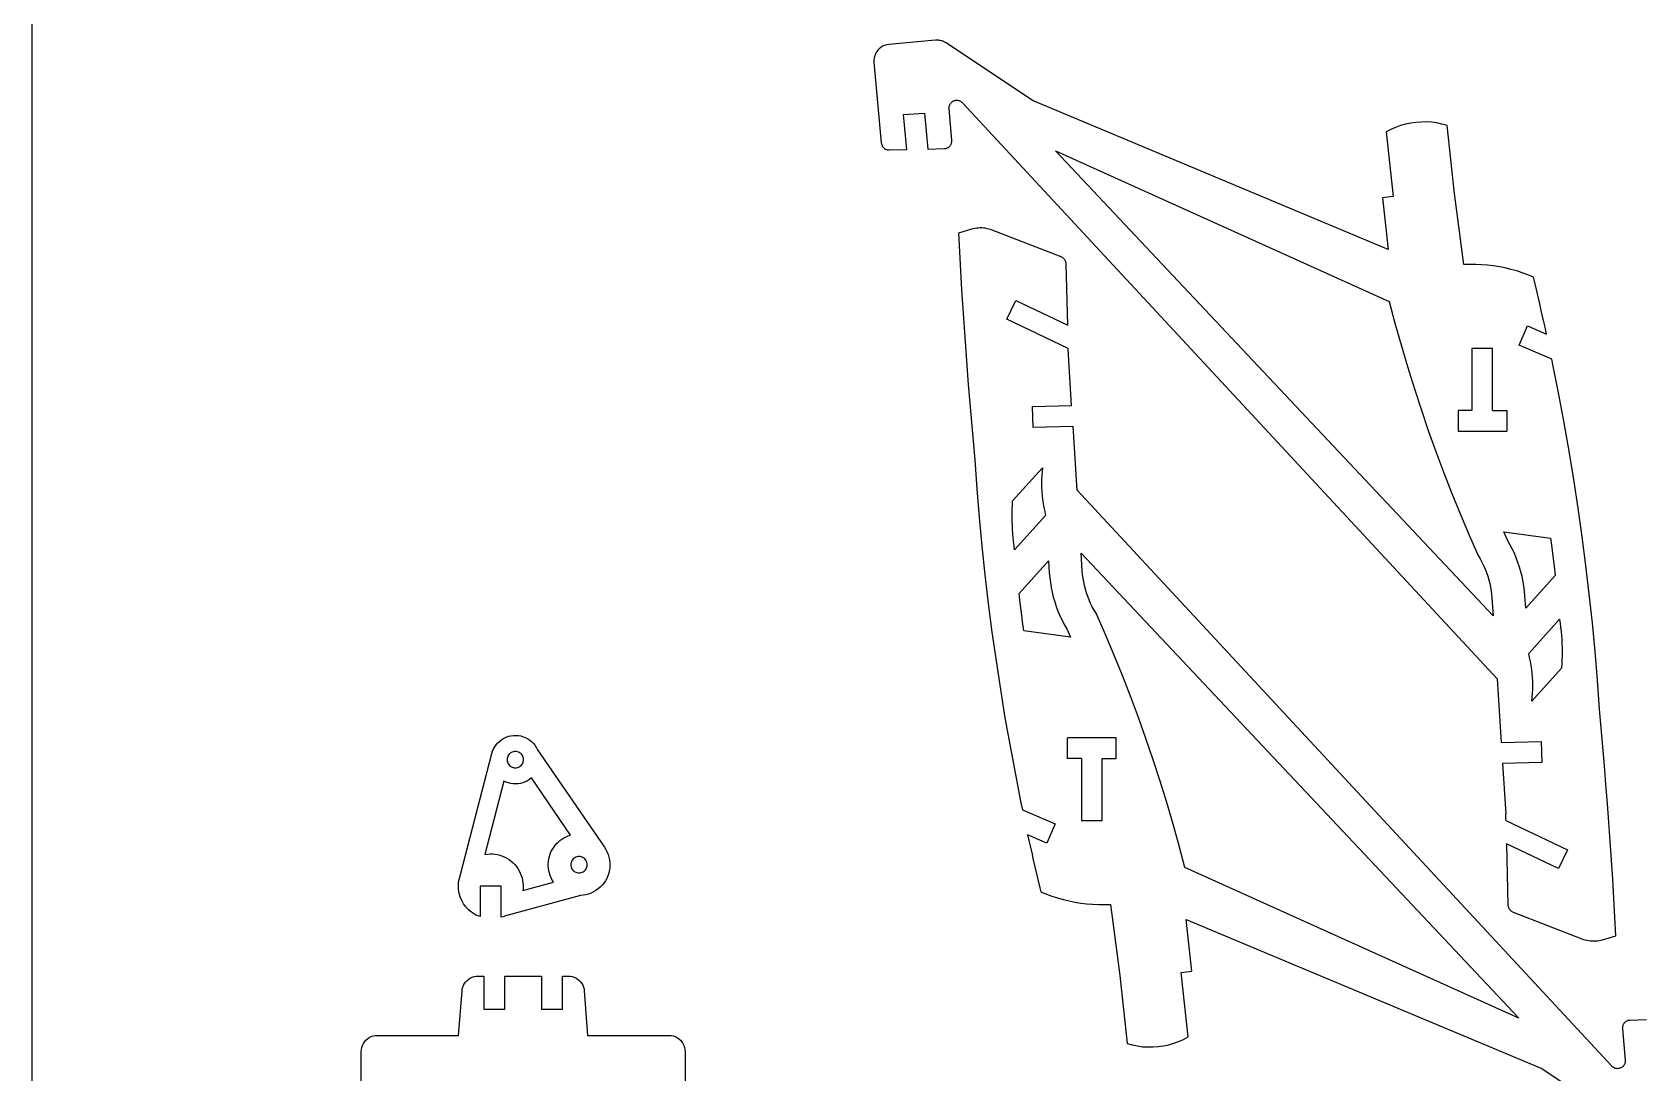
# Model space of a CAD drawing. Extents: x -291 to 291, y -218 to 218.
# Drawn here: x -290.6 to -56.7, y -79.6 to 71.4 of the extents above; entities that cross this region are included whole.
import ezdxf

# ---------------------------------------------------------------- set-up
doc = ezdxf.new("R2010")
doc.units = 0
doc.header["$MEASUREMENT"] = 0
doc.layers.get('0').update_dxf_attribs({"linetype": 'CONTINUOUS'})

msp = doc.modelspace()

# ---------------------------------------------------------------- linework, layer by layer
for p, q in [((-290.58, -217.75), (-290.58, 217.75)), ((-159.49, 70.26), (-166.3, 69.65)), ((-159.36, 70.27), (-159.49, 70.26)), ((-159.22, 70.27), (-159.36, 70.27)), ((-159.09, 70.27), (-159.22, 70.27)), ((-158.96, 70.25), (-159.09, 70.27)), ((-158.83, 70.23), (-158.96, 70.25)), ((-158.7, 70.2), (-158.83, 70.23)), ((-158.57, 70.16), (-158.7, 70.2)), ((-158.45, 70.12), (-158.57, 70.16)), ((-168.33, 68.01), (-168.4, 67.71)), ((-168.22, 68.3), (-168.33, 68.01)), ((-168.07, 68.57), (-168.22, 68.3)), ((-167.89, 68.82), (-168.07, 68.57)), ((-167.68, 69.04), (-167.89, 68.82)), ((-167.44, 69.23), (-167.68, 69.04)), ((-167.18, 69.39), (-167.44, 69.23)), ((-166.89, 69.52), (-167.18, 69.39)), ((-166.6, 69.6), (-166.89, 69.52)), ((-166.3, 69.65), (-166.6, 69.6)), ((-158.32, 70.07), (-158.45, 70.12)), ((-158.2, 70.01), (-158.32, 70.07)), ((-158.09, 69.95), (-158.2, 70.01)), ((-157.97, 69.88), (-158.09, 69.95)), ((-145.43, 61.52), (-157.97, 69.88)), ((-168.4, 67.71), (-168.43, 67.41)), ((-168.43, 67.41), (-168.43, 67.1)), ((-168.43, 67.1), (-167.37, 55.38)), ((-157.49, 60.78), (-157.44, 60.89)), ((-157.44, 60.89), (-157.39, 61)), ((-157.39, 61), (-157.33, 61.09)), ((-157.33, 61.09), (-157.25, 61.18)), ((-157.25, 61.18), (-157.17, 61.27)), ((-157.17, 61.27), (-157.08, 61.34)), ((-157.08, 61.34), (-156.98, 61.4)), ((-156.98, 61.4), (-156.88, 61.46)), ((-156.88, 61.46), (-156.77, 61.5)), ((-156.77, 61.5), (-156.65, 61.53)), ((-156.65, 61.53), (-156.54, 61.55)), ((-156.54, 61.55), (-156.42, 61.55)), ((-156.42, 61.55), (-156.31, 61.55)), ((-156.31, 61.55), (-156.19, 61.53)), ((-156.19, 61.53), (-156.08, 61.5)), ((-156.08, 61.5), (-155.97, 61.46)), ((-155.97, 61.46), (-155.86, 61.41)), ((-155.86, 61.41), (-155.77, 61.35)), ((-155.77, 61.35), (-155.67, 61.27)), ((-155.67, 61.27), (-155.59, 61.19)), ((-155.59, 61.19), (-78, -22.4)), ((-93.83, 39.91), (-145.43, 61.52)), ((-164.13, 59.47), (-161.1, 59.66)), ((-163.68, 54.41), (-164.13, 59.47)), ((-161.1, 59.66), (-160.64, 54.48)), ((-157.55, 60.44), (-157.54, 60.56)), ((-157.54, 60.32), (-157.55, 60.44)), ((-157.54, 60.56), (-157.52, 60.67)), ((-157.13, 55.77), (-157.54, 60.32)), ((-157.52, 60.67), (-157.49, 60.78)), ((-93.43, 57.3), (-94.11, 56.95)), ((-94.11, 56.95), (-93.1, 47.57)), ((-92.74, 57.61), (-93.43, 57.3)), ((-92.02, 57.87), (-92.74, 57.61)), ((-91.29, 58.08), (-92.02, 57.87)), ((-90.54, 58.24), (-91.29, 58.08)), ((-89.79, 58.35), (-90.54, 58.24)), ((-89.03, 58.4), (-89.79, 58.35)), ((-88.27, 58.41), (-89.03, 58.4)), ((-87.51, 58.36), (-88.27, 58.41)), ((-86.75, 58.26), (-87.51, 58.36)), ((-86.01, 58.1), (-86.75, 58.26)), ((-85.28, 57.9), (-86.01, 58.1)), ((-84.21, 48.02), (-85.28, 57.9)), ((-167.37, 55.38), (-167.35, 55.24)), ((-167.35, 55.24), (-167.31, 55.11)), ((-167.31, 55.11), (-167.26, 54.98)), ((-167.26, 54.98), (-167.19, 54.86)), ((-167.19, 54.86), (-167.1, 54.74)), ((-167.1, 54.74), (-167, 54.64)), ((-167, 54.64), (-166.89, 54.56)), ((-166.89, 54.56), (-166.77, 54.48)), ((-166.77, 54.48), (-166.64, 54.43)), ((-166.64, 54.43), (-166.5, 54.38)), ((-166.5, 54.38), (-166.36, 54.36)), ((-166.36, 54.36), (-166.22, 54.36)), ((-166.22, 54.36), (-163.68, 54.41)), ((-160.64, 54.48), (-158.23, 54.54)), ((-158.23, 54.54), (-158.15, 54.54)), ((-158.15, 54.54), (-158.08, 54.55)), ((-158.08, 54.55), (-158, 54.57)), ((-158, 54.57), (-157.93, 54.59)), ((-157.93, 54.59), (-157.85, 54.61)), ((-157.85, 54.61), (-157.78, 54.64)), ((-157.78, 54.64), (-157.71, 54.68)), ((-157.71, 54.68), (-157.65, 54.72)), ((-157.65, 54.72), (-157.58, 54.76)), ((-157.58, 54.76), (-157.52, 54.81)), ((-157.52, 54.81), (-157.47, 54.86)), ((-157.47, 54.86), (-157.41, 54.91)), ((-157.41, 54.91), (-157.36, 54.97)), ((-157.36, 54.97), (-157.32, 55.04)), ((-157.32, 55.04), (-157.28, 55.1)), ((-157.28, 55.1), (-157.24, 55.17)), ((-157.24, 55.17), (-157.21, 55.24)), ((-157.21, 55.24), (-157.18, 55.31)), ((-157.18, 55.31), (-157.16, 55.38)), ((-157.16, 55.38), (-157.15, 55.46)), ((-157.15, 55.46), (-157.13, 55.54)), ((-157.13, 55.69), (-157.13, 55.77)), ((-157.13, 55.61), (-157.13, 55.69)), ((-157.13, 55.54), (-157.13, 55.61)), ((-142.08, 54.24), (-93.66, 32.37)), ((-78.59, -13.27), (-142.08, 54.24)), ((-93.1, 47.57), (-94.64, 47.41)), ((-94.64, 47.41), (-93.83, 39.91)), ((-82.83, 37.7), (-84.21, 48.02)), ((-154.26, 42.84), (-156.18, 42.29)), ((-156.18, 42.29), (-156.04, 39.54)), ((-154.02, 42.9), (-154.26, 42.84)), ((-153.77, 42.95), (-154.02, 42.9)), ((-153.51, 42.99), (-153.77, 42.95)), ((-153.26, 43.01), (-153.51, 42.99)), ((-153.01, 43.02), (-153.26, 43.01)), ((-152.75, 43.02), (-153.01, 43.02)), ((-152.5, 43), (-152.75, 43.02)), ((-152.25, 42.97), (-152.5, 43)), ((-152, 42.92), (-152.25, 42.97)), ((-151.75, 42.86), (-152, 42.92)), ((-151.5, 42.79), (-151.75, 42.86)), ((-151.26, 42.7), (-151.5, 42.79)), ((-141.27, 38.83), (-151.26, 42.7)), ((-156.04, 39.54), (-155.88, 36.79)), ((-141.17, 38.78), (-141.27, 38.83)), ((-141.07, 38.72), (-141.17, 38.78)), ((-140.97, 38.66), (-141.07, 38.72)), ((-140.89, 38.58), (-140.97, 38.66)), ((-140.81, 38.5), (-140.89, 38.58)), ((-140.74, 38.41), (-140.81, 38.5)), ((-140.68, 38.31), (-140.74, 38.41)), ((-140.62, 38.21), (-140.68, 38.31)), ((-140.58, 38.1), (-140.62, 38.21)), ((-140.55, 37.99), (-140.58, 38.1)), ((-140.53, 37.87), (-140.55, 37.99)), ((-140.52, 37.76), (-140.53, 37.87)), ((-140.32, 28.9), (-140.52, 37.76)), ((-81.97, 37.73), (-82.83, 37.7)), ((-81.11, 37.73), (-81.97, 37.73)), ((-80.25, 37.69), (-81.11, 37.73)), ((-79.39, 37.62), (-80.25, 37.69)), ((-78.53, 37.52), (-79.39, 37.62)), ((-77.68, 37.38), (-78.53, 37.52)), ((-155.88, 36.79), (-155.72, 34.05)), ((-76.84, 37.22), (-77.68, 37.38)), ((-76, 37.02), (-76.84, 37.22)), ((-75.17, 36.78), (-76, 37.02)), ((-74.35, 36.52), (-75.17, 36.78)), ((-73.54, 36.23), (-74.35, 36.52)), ((-72.75, 35.9), (-73.54, 36.23)), ((-72.6, 35.29), (-72.75, 35.9)), ((-72.31, 34.08), (-72.6, 35.29)), ((-155.72, 34.05), (-155.55, 31.3)), ((-72.17, 33.47), (-72.31, 34.08)), ((-71.88, 32.26), (-72.17, 33.47)), ((-155.55, 31.3), (-155.36, 28.56)), ((-149.16, 29.79), (-147.86, 32.51)), ((-147.86, 32.51), (-140.32, 28.9)), ((-93.66, 32.37), (-92.83, 29.21)), ((-71.6, 31.05), (-71.88, 32.26)), ((-71.47, 30.44), (-71.6, 31.05)), ((-71.19, 29.22), (-71.47, 30.44)), ((-155.36, 28.56), (-155.17, 25.81)), ((-140.24, 25.51), (-149.16, 29.79)), ((-92.83, 29.21), (-91.95, 26.07)), ((-74.81, 26.01), (-73.61, 28.81)), ((-73.61, 28.81), (-70.82, 27.61)), ((-71.06, 28.61), (-71.19, 29.22)), ((-70.82, 27.61), (-71.06, 28.61)), ((-155.17, 25.81), (-154.97, 23.07)), ((-91.95, 26.07), (-91.03, 22.94)), ((-70.06, 23.97), (-74.81, 26.01)), ((-140.22, 24.59), (-140.24, 25.51)), ((-139.75, 17.25), (-140.22, 24.59)), ((-81.66, 25.52), (-81.66, 16.52)), ((-78.66, 25.52), (-81.66, 25.52)), ((-78.66, 16.52), (-78.66, 25.52)), ((-69.86, 22.98), (-70.06, 23.97)), ((-154.97, 23.07), (-154.75, 20.33)), ((-91.03, 22.94), (-90.06, 19.83)), ((-69.04, 18.87), (-69.86, 22.98)), ((-154.75, 20.33), (-154.53, 17.58)), ((-90.06, 19.83), (-89.05, 16.73)), ((-68.27, 14.76), (-69.04, 18.87)), ((-154.53, 17.58), (-154.3, 14.84)), ((-145.42, 17.12), (-139.75, 17.25)), ((-145.35, 14.08), (-145.42, 17.12)), ((-89.05, 16.73), (-88, 13.64)), ((-83.65, 16.52), (-83.65, 13.52)), ((-81.66, 16.52), (-83.65, 16.52)), ((-78.66, 16.52), (-76.6, 16.52)), ((-76.6, 16.52), (-76.6, 13.52)), ((-154.3, 14.84), (-154.06, 12.1)), ((-139.55, 14.21), (-145.35, 14.08)), ((-138.96, 4.98), (-139.55, 14.21)), ((-67.54, 10.63), (-68.27, 14.76)), ((-154.06, 12.1), (-153.81, 9.36)), ((-88, 13.64), (-86.9, 10.57)), ((-83.65, 13.52), (-76.6, 13.52)), ((-153.81, 9.36), (-153.51, 5.19)), ((-86.9, 10.57), (-85.76, 7.51)), ((-66.87, 6.5), (-67.54, 10.63)), ((-148.31, 3.41), (-143.97, 8.23)), ((-144.08, 7.08), (-144.11, 6.5)), ((-144.04, 7.66), (-144.08, 7.08)), ((-143.97, 8.23), (-144.04, 7.66)), ((-85.76, 7.51), (-84.57, 4.48)), ((-153.51, 5.19), (-153.17, 1.01)), ((-144.11, 6.5), (-144.12, 5.92)), ((-144.12, 5.92), (-144.11, 5.34)), ((-144.11, 5.34), (-144.08, 4.76)), ((-144.08, 4.76), (-144.03, 4.18)), ((-61.37, -78.62), (-138.96, 4.98)), ((-66.24, 2.36), (-66.87, 6.5)), ((-148.36, 2.23), (-148.34, 2.82)), ((-148.34, 2.82), (-148.31, 3.41)), ((-144.03, 4.18), (-143.97, 3.6)), ((-143.97, 3.6), (-143.88, 3.03)), ((-143.88, 3.03), (-143.78, 2.46)), ((-143.78, 2.46), (-143.66, 1.89)), ((-84.57, 4.48), (-83.34, 1.46)), ((-65.65, -1.79), (-66.24, 2.36)), ((-153.17, 1.01), (-152.77, -3.16)), ((-148.38, 1.64), (-148.36, 2.23)), ((-148.38, 1.05), (-148.38, 1.64)), ((-148.37, 0.46), (-148.38, 1.05)), ((-148.35, -0.14), (-148.37, 0.46)), ((-143.53, 1.32), (-148.02, -3.67)), ((-143.66, 1.89), (-143.53, 1.32)), ((-83.34, 1.46), (-82.07, -1.55)), ((-148.32, -0.73), (-148.35, -0.14)), ((-148.28, -1.32), (-148.32, -0.73)), ((-148.23, -1.91), (-148.28, -1.32)), ((-148.17, -2.5), (-148.23, -1.91)), ((-82.07, -1.55), (-80.76, -4.53)), ((-77.05, -1.08), (-70.25, -1.99)), ((-76.51, -2.29), (-77.05, -1.08)), ((-76.15, -2.91), (-76.51, -2.29)), ((-70.25, -1.99), (-70.08, -3.34)), ((-65.12, -5.94), (-65.65, -1.79)), ((-152.77, -3.16), (-152.33, -7.32)), ((-148.1, -3.08), (-148.17, -2.5)), ((-148.02, -3.67), (-148.1, -3.08)), ((-138.2, -6.71), (-138.37, -4.16)), ((-138.37, -4.16), (-74.88, -71.67)), ((-80.76, -4.53), (-80.48, -5)), ((-75.82, -3.54), (-76.15, -2.91)), ((-75.51, -4.19), (-75.82, -3.54)), ((-75.23, -4.84), (-75.51, -4.19)), ((-70.08, -3.34), (-69.97, -4.24)), ((-69.97, -4.24), (-69.75, -6.04)), ((-147.36, -10.03), (-143.1, -5.3)), ((-143.1, -5.3), (-142.99, -7.02)), ((-138.16, -7.26), (-138.2, -6.71)), ((-80.48, -5), (-80.21, -5.48)), ((-80.21, -5.48), (-79.97, -5.97)), ((-79.97, -5.97), (-79.75, -6.47)), ((-79.75, -6.47), (-79.55, -6.98)), ((-79.55, -6.98), (-79.37, -7.5)), ((-74.98, -5.51), (-75.23, -4.84)), ((-74.75, -6.19), (-74.98, -5.51)), ((-74.55, -6.88), (-74.75, -6.19)), ((-74.38, -7.57), (-74.55, -6.88)), ((-69.75, -6.04), (-69.6, -7.39)), ((-64.63, -10.1), (-65.12, -5.94)), ((-152.33, -7.32), (-151.84, -11.48)), ((-142.99, -7.02), (-142.93, -7.74)), ((-142.93, -7.74), (-142.84, -8.45)), ((-142.84, -8.45), (-142.72, -9.15)), ((-142.72, -9.15), (-142.58, -9.85)), ((-138.09, -7.8), (-138.16, -7.26)), ((-138, -8.34), (-138.09, -7.8)), ((-137.88, -8.88), (-138, -8.34)), ((-137.75, -9.41), (-137.88, -8.88)), ((-79.37, -7.5), (-79.21, -8.02)), ((-79.21, -8.02), (-79.08, -8.55)), ((-79.08, -8.55), (-78.96, -9.09)), ((-78.96, -9.09), (-78.87, -9.62)), ((-74.24, -8.28), (-74.38, -7.57)), ((-74.12, -8.98), (-74.24, -8.28)), ((-74.03, -9.69), (-74.12, -8.98)), ((-69.6, -7.39), (-73.86, -12.13)), ((-151.84, -11.48), (-151.31, -15.64)), ((-147.21, -11.38), (-147.36, -10.03)), ((-146.99, -13.19), (-147.21, -11.38)), ((-142.58, -9.85), (-142.41, -10.55)), ((-142.41, -10.55), (-142.21, -11.23)), ((-142.21, -11.23), (-141.98, -11.91)), ((-137.59, -9.93), (-137.75, -9.41)), ((-137.41, -10.45), (-137.59, -9.93)), ((-137.21, -10.96), (-137.41, -10.45)), ((-136.99, -11.46), (-137.21, -10.96)), ((-136.75, -11.95), (-136.99, -11.46)), ((-78.87, -9.62), (-78.8, -10.17)), ((-78.8, -10.17), (-78.76, -10.71)), ((-78.76, -10.71), (-78.59, -13.27)), ((-73.97, -10.4), (-74.03, -9.69)), ((-73.86, -12.13), (-73.97, -10.4)), ((-64.19, -14.27), (-64.63, -10.1)), ((-146.88, -14.09), (-146.99, -13.19)), ((-141.98, -11.91), (-141.73, -12.58)), ((-141.73, -12.58), (-141.45, -13.24)), ((-141.45, -13.24), (-141.14, -13.89)), ((-141.14, -13.89), (-140.81, -14.52)), ((-136.48, -12.43), (-136.75, -11.95)), ((-136.2, -12.89), (-136.48, -12.43)), ((-134.89, -15.88), (-136.2, -12.89)), ((-73.43, -18.75), (-68.94, -13.76)), ((-68.94, -13.76), (-68.86, -14.34)), ((-151.31, -15.64), (-150.72, -19.79)), ((-146.71, -15.44), (-146.88, -14.09)), ((-139.91, -16.35), (-146.71, -15.44)), ((-140.81, -14.52), (-140.45, -15.14)), ((-140.45, -15.14), (-139.91, -16.35)), ((-133.62, -18.88), (-134.89, -15.88)), ((-68.86, -14.34), (-68.79, -14.93)), ((-68.79, -14.93), (-68.73, -15.52)), ((-68.73, -15.52), (-68.68, -16.11)), ((-68.68, -16.11), (-68.64, -16.7)), ((-63.79, -18.44), (-64.19, -14.27)), ((-68.64, -16.7), (-68.61, -17.29)), ((-68.61, -17.29), (-68.59, -17.88)), ((-68.59, -17.88), (-68.58, -18.47)), ((-68.58, -18.47), (-68.58, -19.07)), ((-63.45, -22.61), (-63.79, -18.44)), ((-150.72, -19.79), (-150.09, -23.93)), ((-132.39, -21.9), (-133.62, -18.88)), ((-73.3, -19.32), (-73.43, -18.75)), ((-73.18, -19.88), (-73.3, -19.32)), ((-73.08, -20.46), (-73.18, -19.88)), ((-72.99, -21.03), (-73.08, -20.46)), ((-68.65, -20.84), (-72.99, -25.66)), ((-72.93, -21.61), (-72.99, -21.03)), ((-68.62, -20.25), (-68.65, -20.84)), ((-68.6, -19.66), (-68.62, -20.25)), ((-68.58, -19.07), (-68.6, -19.66)), ((-131.2, -24.94), (-132.39, -21.9)), ((-78, -22.4), (-77.41, -31.64)), ((-72.88, -22.19), (-72.93, -21.61)), ((-72.85, -22.76), (-72.88, -22.19)), ((-72.84, -23.35), (-72.85, -22.76)), ((-72.85, -23.93), (-72.84, -23.35)), ((-63.15, -26.79), (-63.45, -22.61)), ((-150.09, -23.93), (-149.42, -28.06)), ((-130.06, -28), (-131.2, -24.94)), ((-72.99, -25.66), (-72.92, -25.08)), ((-72.92, -25.08), (-72.88, -24.51)), ((-72.88, -24.51), (-72.85, -23.93)), ((-149.42, -28.06), (-148.69, -32.18)), ((-128.96, -31.07), (-130.06, -28)), ((-62.9, -29.53), (-63.15, -26.79)), ((-62.66, -32.27), (-62.9, -29.53)), ((-223.77, -32.91), (-223.63, -32.57)), ((-223.63, -32.57), (-223.45, -32.25)), ((-223.45, -32.25), (-223.24, -31.96)), ((-223.24, -31.96), (-223, -31.68)), ((-223, -31.68), (-222.74, -31.44)), ((-222.74, -31.44), (-222.45, -31.22)), ((-222.45, -31.22), (-222.14, -31.03)), ((-222.14, -31.03), (-221.81, -30.87)), ((-221.81, -30.87), (-221.46, -30.75)), ((-221.46, -30.75), (-221.11, -30.67)), ((-221.11, -30.67), (-220.75, -30.62)), ((-220.75, -30.62), (-220.39, -30.61)), ((-220.39, -30.61), (-220.02, -30.64)), ((-220.02, -30.64), (-219.67, -30.7)), ((-219.67, -30.7), (-219.32, -30.8)), ((-219.32, -30.8), (-218.98, -30.94)), ((-218.98, -30.94), (-218.66, -31.11)), ((-218.66, -31.11), (-218.36, -31.31)), ((-218.36, -31.31), (-218.08, -31.55)), ((-218.08, -31.55), (-217.82, -31.81)), ((-217.82, -31.81), (-217.6, -32.09)), ((-217.6, -32.09), (-217.4, -32.4)), ((-217.4, -32.4), (-217.24, -32.72)), ((-217.24, -32.72), (-207.54, -46.85)), ((-148.69, -32.18), (-147.92, -36.3)), ((-140.36, -33.95), (-140.36, -30.95)), ((-133.31, -30.95), (-140.36, -30.95)), ((-133.31, -33.95), (-133.31, -30.95)), ((-127.91, -34.15), (-128.96, -31.07)), ((-77.41, -31.64), (-71.61, -31.51)), ((-71.61, -31.51), (-71.54, -34.55)), ((-62.43, -35.01), (-62.66, -32.27)), ((-228.41, -50.79), (-223.88, -33.25)), ((-223.88, -33.25), (-223.77, -32.91)), ((-221.65, -33.98), (-221.66, -34.13)), ((-221.66, -34.13), (-221.65, -34.29)), ((-221.61, -33.83), (-221.65, -33.98)), ((-221.65, -34.29), (-221.61, -34.44)), ((-221.57, -33.68), (-221.61, -33.83)), ((-221.61, -34.44), (-221.57, -34.59)), ((-221.5, -33.54), (-221.57, -33.68)), ((-221.57, -34.59), (-221.5, -34.73)), ((-221.41, -33.41), (-221.5, -33.54)), ((-221.5, -34.73), (-221.41, -34.86)), ((-221.31, -33.3), (-221.41, -33.41)), ((-221.41, -34.86), (-221.31, -34.97)), ((-221.19, -33.19), (-221.31, -33.3)), ((-221.31, -34.97), (-221.19, -35.07)), ((-221.06, -33.11), (-221.19, -33.19)), ((-221.19, -35.07), (-221.06, -35.16)), ((-220.92, -33.04), (-221.06, -33.11)), ((-220.78, -32.99), (-220.92, -33.04)), ((-220.63, -32.96), (-220.78, -32.99)), ((-220.47, -32.95), (-220.63, -32.96)), ((-220.32, -32.96), (-220.47, -32.95)), ((-220.16, -32.99), (-220.32, -32.96)), ((-220.02, -33.04), (-220.16, -32.99)), ((-219.88, -33.11), (-220.02, -33.04)), ((-219.75, -33.19), (-219.88, -33.11)), ((-219.88, -35.16), (-219.75, -35.07)), ((-219.63, -33.3), (-219.75, -33.19)), ((-219.75, -35.07), (-219.63, -34.97)), ((-219.53, -33.41), (-219.63, -33.3)), ((-219.63, -34.97), (-219.53, -34.86)), ((-219.45, -33.54), (-219.53, -33.41)), ((-219.53, -34.86), (-219.45, -34.73)), ((-219.38, -33.68), (-219.45, -33.54)), ((-219.45, -34.73), (-219.38, -34.59)), ((-219.33, -33.83), (-219.38, -33.68)), ((-219.38, -34.59), (-219.33, -34.44)), ((-219.3, -33.98), (-219.33, -33.83)), ((-219.33, -34.44), (-219.3, -34.29)), ((-219.29, -34.13), (-219.3, -33.98)), ((-219.3, -34.29), (-219.29, -34.13)), ((-138.3, -33.95), (-140.36, -33.95)), ((-138.3, -33.95), (-138.3, -42.95)), ((-135.3, -42.95), (-135.3, -33.95)), ((-135.3, -33.95), (-133.31, -33.95)), ((-126.9, -37.25), (-127.91, -34.15)), ((-71.54, -34.55), (-77.21, -34.68)), ((-77.21, -34.68), (-76.74, -42.02)), ((-62.21, -37.75), (-62.43, -35.01)), ((-222.13, -37.24), (-224.88, -47.89)), ((-221.81, -37.4), (-222.13, -37.24)), ((-221.47, -37.51), (-221.81, -37.4)), ((-221.06, -35.16), (-220.92, -35.23)), ((-220.92, -35.23), (-220.78, -35.28)), ((-220.78, -35.28), (-220.63, -35.31)), ((-220.63, -35.31), (-220.47, -35.32)), ((-220.47, -35.32), (-220.32, -35.31)), ((-220.32, -35.31), (-220.16, -35.28)), ((-220.16, -35.28), (-220.02, -35.23)), ((-220.02, -35.23), (-219.88, -35.16)), ((-219.04, -37.36), (-219.37, -37.49)), ((-218.73, -37.2), (-219.04, -37.36)), ((-218.43, -37.01), (-218.73, -37.2)), ((-218.15, -36.79), (-218.43, -37.01)), ((-212.45, -45.08), (-218.15, -36.79)), ((-147.92, -36.3), (-147.1, -40.41)), ((-125.93, -40.37), (-126.9, -37.25)), ((-221.13, -37.6), (-221.47, -37.51)), ((-220.78, -37.65), (-221.13, -37.6)), ((-220.42, -37.66), (-220.78, -37.65)), ((-220.07, -37.64), (-220.42, -37.66)), ((-219.72, -37.58), (-220.07, -37.64)), ((-219.37, -37.49), (-219.72, -37.58)), ((-61.99, -40.5), (-62.21, -37.75)), ((-147.1, -40.41), (-146.9, -41.4)), ((-146.9, -41.4), (-142.15, -43.44)), ((-125.01, -43.5), (-125.93, -40.37)), ((-76.72, -42.94), (-76.74, -42.02)), ((-61.79, -43.24), (-61.99, -40.5)), ((-142.15, -43.44), (-143.35, -46.24)), ((-138.3, -42.95), (-135.3, -42.95)), ((-124.13, -46.64), (-125.01, -43.5)), ((-76.72, -42.94), (-67.8, -47.21)), ((-61.6, -45.98), (-61.79, -43.24)), ((-214.96, -46.91), (-214.75, -46.63)), ((-214.75, -46.63), (-214.53, -46.36)), ((-214.53, -46.36), (-214.28, -46.11)), ((-214.28, -46.11), (-214.01, -45.88)), ((-214.01, -45.88), (-213.73, -45.67)), ((-213.73, -45.67), (-213.43, -45.49)), ((-213.43, -45.49), (-213.11, -45.33)), ((-213.11, -45.33), (-212.79, -45.19)), ((-212.79, -45.19), (-212.45, -45.08)), ((-143.35, -46.24), (-146.14, -45.04)), ((-146.14, -45.04), (-145.9, -46.04)), ((-145.9, -46.04), (-145.77, -46.65)), ((-145.77, -46.65), (-145.49, -47.86)), ((-123.3, -49.79), (-124.13, -46.64)), ((-69.1, -49.94), (-76.64, -46.33)), ((-76.64, -46.33), (-76.44, -55.18)), ((-61.42, -48.73), (-61.6, -45.98)), ((-224.88, -47.89), (-224.52, -47.83)), ((-224.52, -47.83), (-224.15, -47.81)), ((-224.15, -47.81), (-223.78, -47.82)), ((-223.78, -47.82), (-223.42, -47.85)), ((-223.42, -47.85), (-223.05, -47.91)), ((-223.05, -47.91), (-222.7, -48.01)), ((-222.7, -48.01), (-222.35, -48.12)), ((-222.35, -48.12), (-222.01, -48.27)), ((-222.01, -48.27), (-221.69, -48.44)), ((-221.69, -48.44), (-221.38, -48.64)), ((-221.38, -48.64), (-221.08, -48.86)), ((-221.08, -48.86), (-220.81, -49.1)), ((-220.81, -49.1), (-220.55, -49.36)), ((-215.7, -49.23), (-215.68, -48.88)), ((-215.68, -48.88), (-215.62, -48.53)), ((-215.62, -48.53), (-215.54, -48.19)), ((-215.54, -48.19), (-215.43, -47.86)), ((-215.43, -47.86), (-215.3, -47.53)), ((-215.3, -47.53), (-215.14, -47.21)), ((-215.14, -47.21), (-214.96, -46.91)), ((-212.37, -49.08), (-212.4, -49.23)), ((-212.32, -48.93), (-212.37, -49.08)), ((-212.26, -48.79), (-212.32, -48.93)), ((-212.17, -48.66), (-212.26, -48.79)), ((-212.07, -48.55), (-212.17, -48.66)), ((-211.95, -48.44), (-212.07, -48.55)), ((-211.82, -48.36), (-211.95, -48.44)), ((-211.68, -48.29), (-211.82, -48.36)), ((-211.54, -48.24), (-211.68, -48.29)), ((-211.38, -48.21), (-211.54, -48.24)), ((-211.23, -48.2), (-211.38, -48.21)), ((-211.08, -48.21), (-211.23, -48.2)), ((-210.92, -48.24), (-211.08, -48.21)), ((-210.78, -48.29), (-210.92, -48.24)), ((-210.64, -48.36), (-210.78, -48.29)), ((-210.51, -48.44), (-210.64, -48.36)), ((-210.39, -48.55), (-210.51, -48.44)), ((-210.29, -48.66), (-210.39, -48.55)), ((-210.2, -48.79), (-210.29, -48.66)), ((-210.14, -48.93), (-210.2, -48.79)), ((-210.09, -49.08), (-210.14, -48.93)), ((-210.06, -49.23), (-210.09, -49.08)), ((-207.54, -46.85), (-207.33, -47.19)), ((-207.33, -47.19), (-207.15, -47.54)), ((-207.15, -47.54), (-207.01, -47.91)), ((-207.01, -47.91), (-206.89, -48.29)), ((-206.89, -48.29), (-206.81, -48.67)), ((-206.81, -48.67), (-206.77, -49.07)), ((-206.77, -49.07), (-206.76, -49.46)), ((-145.49, -47.86), (-145.36, -48.47)), ((-145.36, -48.47), (-145.08, -49.69)), ((-67.8, -47.21), (-69.1, -49.94)), ((-61.24, -51.48), (-61.42, -48.73)), ((-228.7, -51.87), (-228.59, -51.32)), ((-228.59, -51.32), (-228.41, -50.79)), ((-220.55, -49.36), (-220.31, -49.64)), ((-220.31, -49.64), (-220.1, -49.94)), ((-220.1, -49.94), (-219.91, -50.26)), ((-219.91, -50.26), (-219.75, -50.59)), ((-219.75, -50.59), (-219.61, -50.93)), ((-219.61, -50.93), (-219.5, -51.28)), ((-219.5, -51.28), (-219.42, -51.64)), ((-215.7, -49.59), (-215.7, -49.23)), ((-215.67, -49.94), (-215.7, -49.59)), ((-215.61, -50.28), (-215.67, -49.94)), ((-215.53, -50.63), (-215.61, -50.28)), ((-215.42, -50.96), (-215.53, -50.63)), ((-215.28, -51.29), (-215.42, -50.96)), ((-215.12, -51.6), (-215.28, -51.29)), ((-212.4, -49.23), (-212.41, -49.38)), ((-212.41, -49.38), (-212.4, -49.54)), ((-212.4, -49.54), (-212.37, -49.69)), ((-212.37, -49.69), (-212.32, -49.84)), ((-212.32, -49.84), (-212.26, -49.98)), ((-212.26, -49.98), (-212.17, -50.1)), ((-212.17, -50.1), (-212.07, -50.22)), ((-212.07, -50.22), (-211.95, -50.32)), ((-211.95, -50.32), (-211.82, -50.41)), ((-211.82, -50.41), (-211.68, -50.48)), ((-211.68, -50.48), (-211.54, -50.53)), ((-211.54, -50.53), (-211.38, -50.56)), ((-211.38, -50.56), (-211.23, -50.57)), ((-211.23, -50.57), (-211.08, -50.56)), ((-211.08, -50.56), (-210.92, -50.53)), ((-210.92, -50.53), (-210.78, -50.48)), ((-210.78, -50.48), (-210.64, -50.41)), ((-210.64, -50.41), (-210.51, -50.32)), ((-210.51, -50.32), (-210.39, -50.22)), ((-210.39, -50.22), (-210.29, -50.1)), ((-210.29, -50.1), (-210.2, -49.98)), ((-210.2, -49.98), (-210.14, -49.84)), ((-210.14, -49.84), (-210.09, -49.69)), ((-210.09, -49.69), (-210.06, -49.54)), ((-210.05, -49.38), (-210.06, -49.23)), ((-210.06, -49.54), (-210.05, -49.38)), ((-207.22, -51.37), (-207.41, -51.72)), ((-207.06, -51.01), (-207.22, -51.37)), ((-206.93, -50.63), (-207.06, -51.01)), ((-206.84, -50.25), (-206.93, -50.63)), ((-206.78, -49.86), (-206.84, -50.25)), ((-206.76, -49.46), (-206.78, -49.86)), ((-145.08, -49.69), (-144.79, -50.9)), ((-144.79, -50.9), (-144.65, -51.51)), ((-74.88, -71.67), (-123.3, -49.79)), ((-228.74, -52.42), (-228.7, -51.87)), ((-228.72, -52.98), (-228.74, -52.42)), ((-228.63, -53.53), (-228.72, -52.98)), ((-228.48, -54.06), (-228.63, -53.53)), ((-225.56, -52.51), (-225.56, -56.9)), ((-222.52, -52.51), (-225.56, -52.51)), ((-222.52, -57), (-222.52, -52.51)), ((-219.42, -51.64), (-219.37, -52)), ((-219.37, -53.1), (-214.93, -51.9)), ((-219.37, -52), (-219.34, -52.37)), ((-219.34, -52.74), (-219.37, -53.1)), ((-219.34, -52.37), (-219.34, -52.74)), ((-214.93, -51.9), (-215.12, -51.6)), ((-210.23, -53.74), (-210.62, -53.82)), ((-209.85, -53.64), (-210.23, -53.74)), ((-209.47, -53.5), (-209.85, -53.64)), ((-209.12, -53.33), (-209.47, -53.5)), ((-208.78, -53.13), (-209.12, -53.33)), ((-208.46, -52.89), (-208.78, -53.13)), ((-208.16, -52.64), (-208.46, -52.89)), ((-207.88, -52.35), (-208.16, -52.64)), ((-207.63, -52.04), (-207.88, -52.35)), ((-207.41, -51.72), (-207.63, -52.04)), ((-144.65, -51.51), (-144.36, -52.72)), ((-144.36, -52.72), (-144.21, -53.33)), ((-144.21, -53.33), (-143.42, -53.65)), ((-143.42, -53.65), (-142.61, -53.95)), ((-61.08, -54.22), (-61.24, -51.48)), ((-228.26, -54.58), (-228.48, -54.06)), ((-227.99, -55.06), (-228.26, -54.58)), ((-227.66, -55.51), (-227.99, -55.06)), ((-227.28, -55.92), (-227.66, -55.51)), ((-226.85, -56.28), (-227.28, -55.92)), ((-211.01, -53.85), (-221.69, -56.75)), ((-210.62, -53.82), (-211.01, -53.85)), ((-142.61, -53.95), (-141.79, -54.21)), ((-141.79, -54.21), (-140.96, -54.44)), ((-140.96, -54.44), (-140.12, -54.64)), ((-140.12, -54.64), (-139.28, -54.81)), ((-139.28, -54.81), (-138.43, -54.95)), ((-138.43, -54.95), (-137.57, -55.05)), ((-137.57, -55.05), (-136.71, -55.12)), ((-136.71, -55.12), (-135.85, -55.15)), ((-135.85, -55.15), (-134.99, -55.16)), ((-134.99, -55.16), (-134.13, -55.13)), ((-134.13, -55.13), (-132.75, -65.45)), ((-76.44, -55.18), (-76.43, -55.3)), ((-76.43, -55.3), (-76.41, -55.41)), ((-76.41, -55.41), (-76.38, -55.52)), ((-76.38, -55.52), (-76.34, -55.63)), ((-76.34, -55.63), (-76.28, -55.74)), ((-76.28, -55.74), (-76.22, -55.83)), ((-76.22, -55.83), (-76.15, -55.92)), ((-76.15, -55.92), (-76.07, -56.01)), ((-76.07, -56.01), (-75.99, -56.08)), ((-75.99, -56.08), (-75.89, -56.15)), ((-60.92, -56.97), (-61.08, -54.22)), ((-226.39, -56.58), (-226.85, -56.28)), ((-226.19, -56.68), (-226.39, -56.58)), ((-225.98, -56.76), (-226.19, -56.68)), ((-225.77, -56.84), (-225.98, -56.76)), ((-225.56, -56.9), (-225.77, -56.84)), ((-222.31, -56.95), (-222.52, -57)), ((-222.1, -56.89), (-222.31, -56.95)), ((-221.89, -56.82), (-222.1, -56.89)), ((-221.69, -56.75), (-221.89, -56.82)), ((-122.32, -64.83), (-123.13, -57.34)), ((-123.13, -57.34), (-71.53, -78.95)), ((-75.89, -56.15), (-75.79, -56.21)), ((-75.79, -56.21), (-75.69, -56.25)), ((-75.69, -56.25), (-65.7, -60.13)), ((-60.78, -59.72), (-60.92, -56.97)), ((-65.7, -60.13), (-65.46, -60.22)), ((-65.46, -60.22), (-65.21, -60.29)), ((-65.21, -60.29), (-64.97, -60.35)), ((-64.97, -60.35), (-64.71, -60.4)), ((-64.71, -60.4), (-64.46, -60.43)), ((-64.46, -60.43), (-64.21, -60.45)), ((-64.21, -60.45), (-63.95, -60.45)), ((-63.95, -60.45), (-63.7, -60.44)), ((-63.7, -60.44), (-63.45, -60.42)), ((-63.45, -60.42), (-63.19, -60.38)), ((-63.19, -60.38), (-62.94, -60.33)), ((-62.94, -60.33), (-62.7, -60.27)), ((-62.7, -60.27), (-60.78, -59.72)), ((-132.75, -65.45), (-131.69, -75.33)), ((-123.86, -65), (-122.32, -64.83)), ((-122.85, -74.37), (-123.86, -65)), ((-228.71, -74.15), (-228.21, -67.7)), ((-228.21, -67.7), (-228.17, -67.41)), ((-228.17, -67.41), (-228.09, -67.13)), ((-228.09, -67.13), (-227.98, -66.86)), ((-227.98, -66.86), (-227.84, -66.6)), ((-227.84, -66.6), (-227.66, -66.37)), ((-227.66, -66.37), (-227.46, -66.16)), ((-227.46, -66.16), (-227.24, -65.97)), ((-227.24, -65.97), (-226.99, -65.82)), ((-226.99, -65.82), (-226.72, -65.69)), ((-226.72, -65.69), (-226.44, -65.61)), ((-226.44, -65.61), (-226.16, -65.55)), ((-226.16, -65.55), (-225.87, -65.53)), ((-225.87, -65.53), (-225.04, -65.53)), ((-225.04, -65.53), (-225.04, -70.33)), ((-221.99, -65.53), (-216.69, -65.53)), ((-221.99, -70.33), (-221.99, -65.53)), ((-216.69, -65.53), (-216.69, -70.33)), ((-213.64, -65.53), (-212.82, -65.53)), ((-213.64, -70.33), (-213.64, -65.53)), ((-212.82, -65.53), (-212.52, -65.55)), ((-212.52, -65.55), (-212.24, -65.61)), ((-212.24, -65.61), (-211.96, -65.69)), ((-211.96, -65.69), (-211.69, -65.82)), ((-211.69, -65.82), (-211.45, -65.97)), ((-211.45, -65.97), (-211.22, -66.16)), ((-211.22, -66.16), (-211.02, -66.37)), ((-211.02, -66.37), (-210.84, -66.6)), ((-210.84, -66.6), (-210.7, -66.86)), ((-210.7, -66.86), (-210.59, -67.13)), ((-210.59, -67.13), (-210.51, -67.41)), ((-210.51, -67.41), (-210.47, -67.7)), ((-210.47, -67.7), (-209.98, -74.15)), ((-225.04, -70.33), (-221.99, -70.33)), ((-216.69, -70.33), (-213.64, -70.33)), ((-59.64, -72.46), (-59.68, -72.53)), ((-59.6, -72.4), (-59.64, -72.46)), ((-59.55, -72.34), (-59.6, -72.4)), ((-59.49, -72.29), (-59.55, -72.34)), ((-59.44, -72.23), (-59.49, -72.29)), ((-59.38, -72.19), (-59.44, -72.23)), ((-59.31, -72.14), (-59.38, -72.19)), ((-59.25, -72.1), (-59.31, -72.14)), ((-59.18, -72.07), (-59.25, -72.1)), ((-59.11, -72.04), (-59.18, -72.07)), ((-59.03, -72.01), (-59.11, -72.04)), ((-58.96, -71.99), (-59.03, -72.01)), ((-58.88, -71.98), (-58.96, -71.99)), ((-58.81, -71.97), (-58.88, -71.98)), ((-58.73, -71.97), (-58.81, -71.97)), ((-56.32, -71.91), (-58.73, -71.97)), ((-242.15, -74.84), (-241.92, -74.63)), ((-241.92, -74.63), (-241.67, -74.46)), ((-241.67, -74.46), (-241.39, -74.33)), ((-241.39, -74.33), (-241.1, -74.23)), ((-241.1, -74.23), (-240.8, -74.17)), ((-240.8, -74.17), (-240.49, -74.15)), ((-240.49, -74.15), (-228.71, -74.15)), ((-209.98, -74.15), (-198.19, -74.15)), ((-198.19, -74.15), (-197.88, -74.17)), ((-197.88, -74.17), (-197.58, -74.23)), ((-197.58, -74.23), (-197.29, -74.33)), ((-197.29, -74.33), (-197.01, -74.46)), ((-197.01, -74.46), (-196.76, -74.63)), ((-196.76, -74.63), (-196.53, -74.84)), ((-124.22, -75.04), (-123.53, -74.73)), ((-123.53, -74.73), (-122.85, -74.37)), ((-59.81, -72.89), (-59.83, -72.96)), ((-59.83, -72.96), (-59.83, -73.04)), ((-59.83, -73.12), (-59.83, -73.04)), ((-59.83, -73.12), (-59.83, -73.19)), ((-59.83, -73.19), (-59.42, -77.75)), ((-59.8, -72.81), (-59.81, -72.89)), ((-59.78, -72.74), (-59.8, -72.81)), ((-59.75, -72.67), (-59.78, -72.74)), ((-59.72, -72.6), (-59.75, -72.67)), ((-59.68, -72.53), (-59.72, -72.6)), ((-242.84, -76.5), (-242.82, -76.19)), ((-242.84, -83.79), (-242.84, -76.5)), ((-242.82, -76.19), (-242.76, -75.89)), ((-242.76, -75.89), (-242.66, -75.6)), ((-242.66, -75.6), (-242.53, -75.32)), ((-242.53, -75.32), (-242.36, -75.07)), ((-242.36, -75.07), (-242.15, -74.84)), ((-196.53, -74.84), (-196.33, -75.07)), ((-196.33, -75.07), (-196.15, -75.32)), ((-196.15, -75.32), (-196.02, -75.6)), ((-196.02, -75.6), (-195.92, -75.89)), ((-195.92, -75.89), (-195.86, -76.19)), ((-195.86, -76.19), (-195.84, -76.5)), ((-195.84, -76.5), (-195.84, -83.79)), ((-131.69, -75.33), (-130.95, -75.53)), ((-130.95, -75.53), (-130.21, -75.68)), ((-130.21, -75.68), (-129.45, -75.79)), ((-129.45, -75.79), (-128.69, -75.83)), ((-128.69, -75.83), (-127.93, -75.83)), ((-127.93, -75.83), (-127.17, -75.78)), ((-127.17, -75.78), (-126.42, -75.67)), ((-126.42, -75.67), (-125.67, -75.51)), ((-125.67, -75.51), (-124.94, -75.3)), ((-124.94, -75.3), (-124.22, -75.04)), ((-71.53, -78.95), (-58.99, -87.31)), ((-61.29, -78.7), (-61.37, -78.62)), ((-61.19, -78.77), (-61.29, -78.7)), ((-61.1, -78.83), (-61.19, -78.77)), ((-60.99, -78.89), (-61.1, -78.83)), ((-60.88, -78.93), (-60.99, -78.89)), ((-60.77, -78.96), (-60.88, -78.93)), ((-60.65, -78.97), (-60.77, -78.96)), ((-60.54, -78.98), (-60.65, -78.97)), ((-60.42, -78.97), (-60.54, -78.98)), ((-60.31, -78.95), (-60.42, -78.97)), ((-60.19, -78.92), (-60.31, -78.95)), ((-60.08, -78.88), (-60.19, -78.92)), ((-59.98, -78.83), (-60.08, -78.88)), ((-59.88, -78.77), (-59.98, -78.83)), ((-59.79, -78.69), (-59.88, -78.77)), ((-59.71, -78.61), (-59.79, -78.69)), ((-59.63, -78.52), (-59.71, -78.61)), ((-59.57, -78.42), (-59.63, -78.52)), ((-59.52, -78.32), (-59.57, -78.42)), ((-59.47, -78.21), (-59.52, -78.32)), ((-59.44, -78.1), (-59.47, -78.21)), ((-59.42, -77.98), (-59.44, -78.1)), ((-59.42, -77.75), (-59.42, -77.87)), ((-59.42, -77.87), (-59.42, -77.98))]:
    msp.add_line(p, q)

doc.saveas('drawing.dxf')
